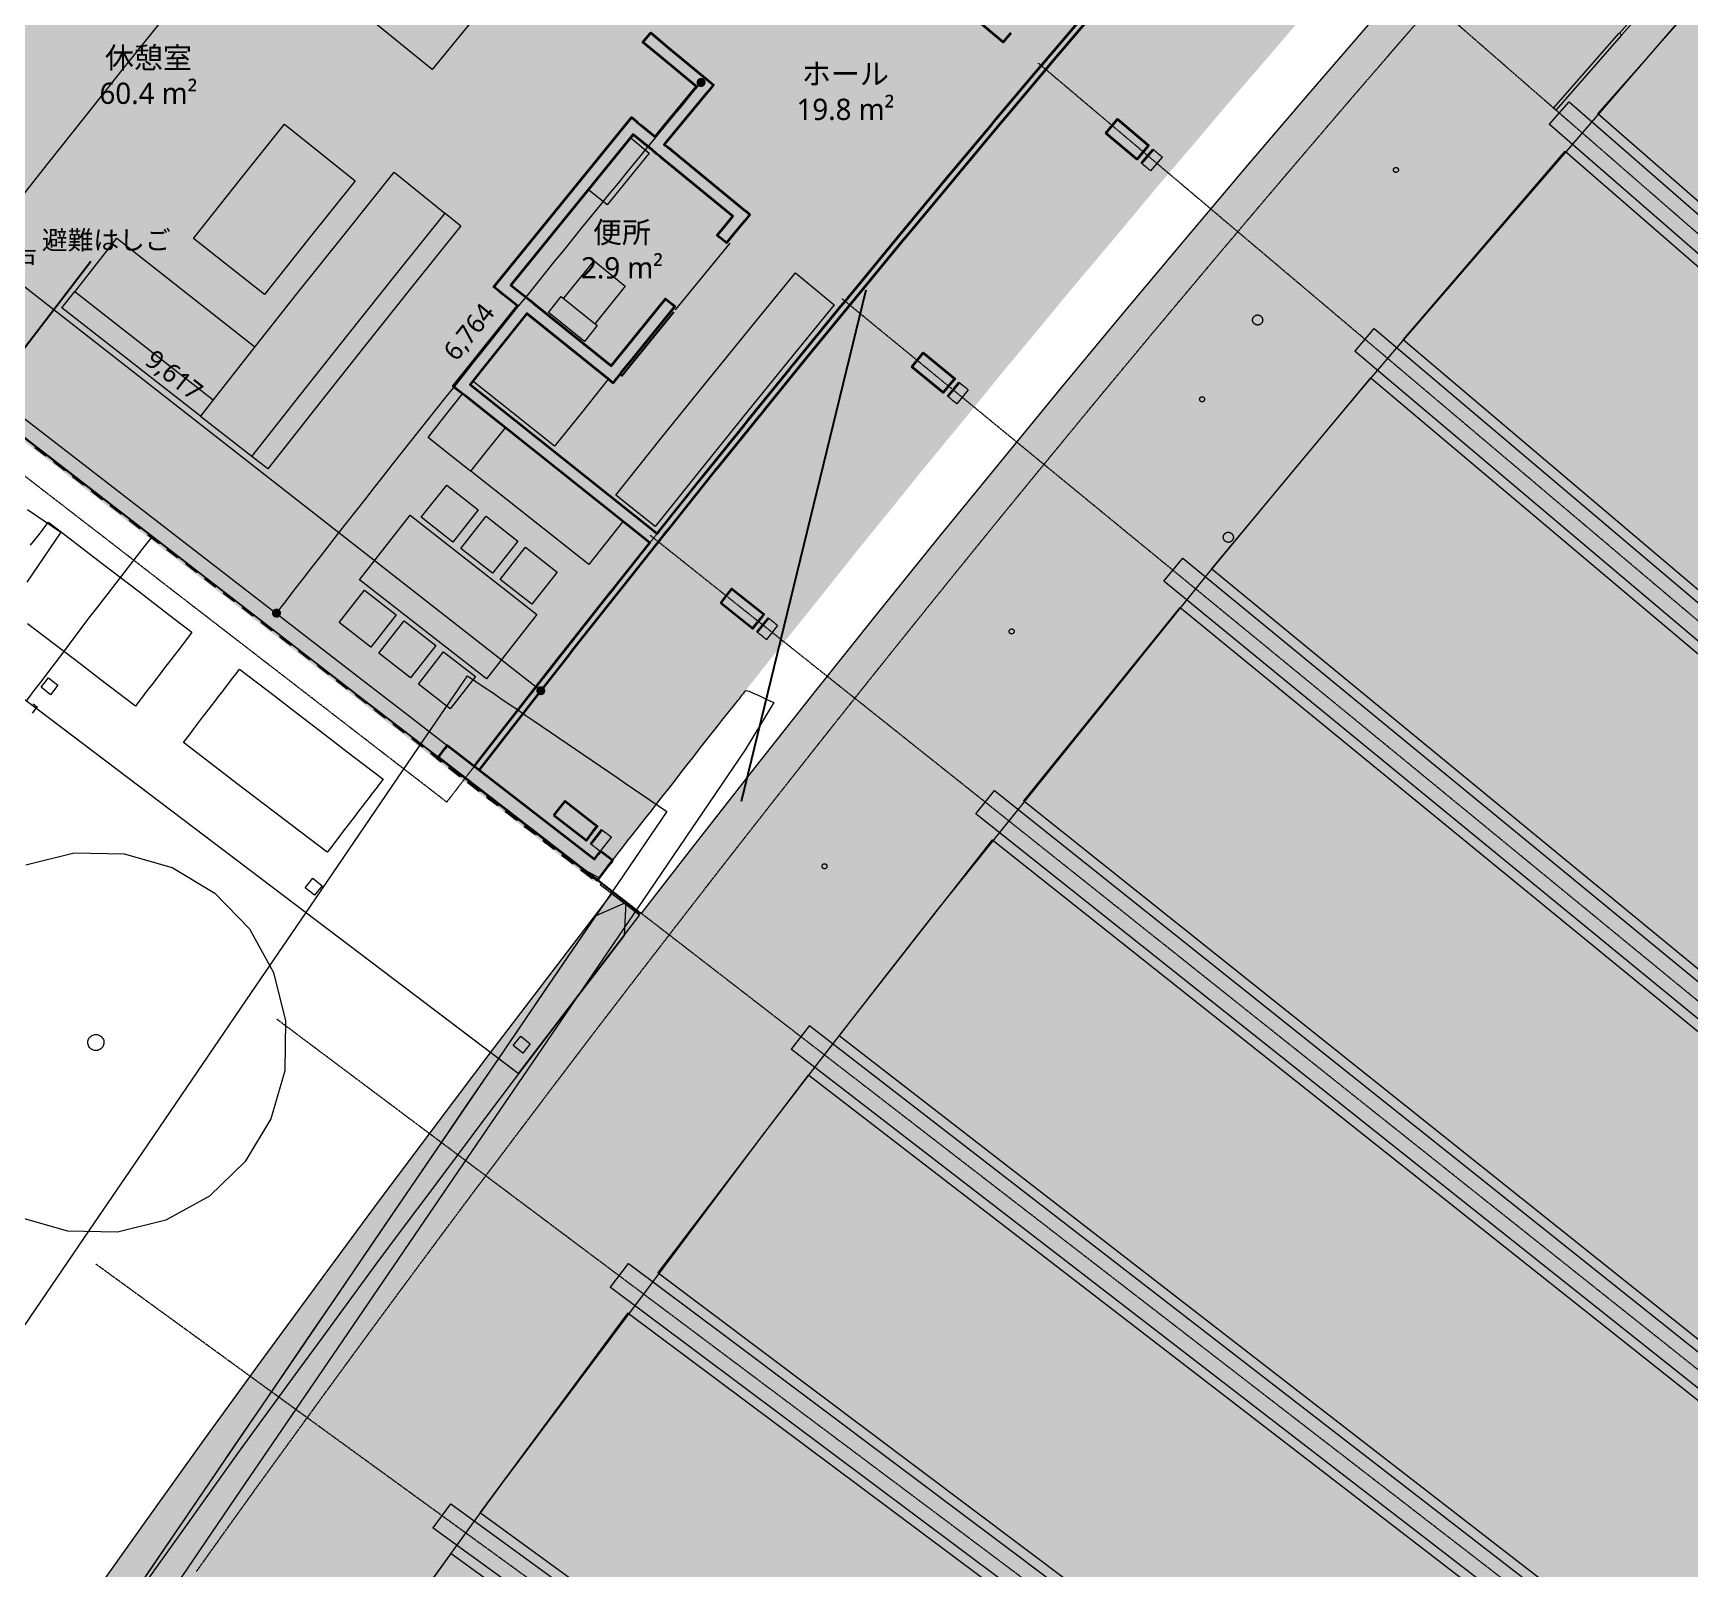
# Model space of a CAD drawing. Header units: millimetres. Extents: x -31757 to 121236, y -27283 to 59400.
# Drawn here: x 34295 to 50782, y 22419 to 37704 of the extents above; entities that cross this region are included whole.
import ezdxf

# ---------------------------------------------------------------- set-up
doc = ezdxf.new("R2010")
doc.units = ezdxf.units.MM
doc.linetypes.add('DASHDOT', pattern=[3.556, 2.54, -0.508, 0, -0.508])
doc.linetypes.add('PHANTOM', pattern=[6.35, 3.175, -0.635, 0.635, -0.635, 0.635, -0.635])
for name, color, linetype, lineweight in [('01_切断（構造・壁）', 7, 'Continuous', 35), ('02_切断（家具）', 8, 'Continuous', 18), ('06_部屋の色', 8, 'Continuous', 0), ('07_切断（建具）', 7, 'Continuous', 18), ('10_見えがかり', 7, 'Continuous', 13), ('11_見えがかり（家具）', 8, 'Continuous', 9), ('20_上部（屋根の外形・梁）', 8, 'PHANTOM', 9), ('30_敷地・外構', 8, 'Continuous', 9), ('40_通り芯', 1, 'DASHDOT', 9), ('50_寸法', 3, 'Continuous', 9), ('60_部屋名・面積', 7, 'Continuous', 13)]:
    doc.layers.add(name, color=color, linetype=linetype, lineweight=lineweight)
doc.styles.add('JP', font='NotoSansCJKjp-Regular.otf')

msp = doc.modelspace()

# ---------------------------------------------------------------- hatches: boundary and pattern name
at = {"layer": '01_切断（構造・壁）'}
for points in [[(44970, 36709), (45001, 36746), (45086, 36847), (45395, 36585), (45284, 36454), (45279, 36448)], [(43038, 34383), (43068, 34419), (43152, 34522), (43466, 34265), (43435, 34228), (43351, 34126)], [(41137, 32031), (41167, 32069), (41249, 32172), (41566, 31920), (41537, 31883), (41454, 31779)], [(38402, 30437), (38402, 30437), (38325, 30497), (38345, 30522), (38374, 30561), (38391, 30583), (38417, 30615), (38488, 30560), (39882, 29483), (39922, 29536), (39943, 29563), (40053, 29478), (40053, 29478), (40053, 29478), (40059, 29474), (40059, 29474), (40060, 29473), (40062, 29472), (40057, 29465), (40046, 29451), (40018, 29415), (39909, 29272), (39895, 29283), (39895, 29283), (38402, 30437)], [(38359, 30451), (38334, 30470), (38326, 30477), (38316, 30485), (38319, 30489), (38325, 30497), (38335, 30489), (38343, 30482), (38368, 30463), (38366, 30460)], [(38546, 30306), (38464, 30370), (38440, 30389), (38442, 30392), (38449, 30401), (38473, 30382), (38556, 30318), (38554, 30316)], [(38734, 30161), (38651, 30226), (38627, 30244), (38629, 30247), (38636, 30256), (38660, 30238), (38743, 30173), (38741, 30171)], [(38922, 30016), (38838, 30081), (38815, 30099), (38817, 30102), (38824, 30111), (38847, 30093), (38931, 30028), (38929, 30026)], [(39477, 29918), (39523, 29976), (39588, 30060), (39908, 29812), (39862, 29754), (39797, 29670)], [(39109, 29871), (39025, 29936), (39002, 29954), (39004, 29957), (39012, 29966), (39034, 29948), (39118, 29883), (39116, 29881)], [(39297, 29727), (39212, 29792), (39190, 29809), (39192, 29812), (39199, 29821), (39222, 29804), (39306, 29738), (39304, 29736)], [(39484, 29582), (39400, 29647), (39378, 29664), (39379, 29667), (39387, 29676), (39409, 29659), (39494, 29593), (39492, 29591)], [(39672, 29437), (39587, 29502), (39565, 29519), (39567, 29522), (39574, 29531), (39596, 29514), (39681, 29449), (39679, 29446)], [(39860, 29292), (39774, 29358), (39753, 29374), (39755, 29377), (39762, 29386), (39783, 29369), (39869, 29304), (39867, 29301)]]:
    msp.add_hatch(color=7, dxfattribs=at).paths.add_polyline_path(points)
at = {"layer": '02_切断（家具）'}
for points in [[(39058, 33932), (38671, 34241), (38927, 34561), (39209, 34912), (39633, 34571), (40019, 34261), (39764, 33943), (39484, 33593)], [(38413, 33531), (38225, 33680), (38416, 33921), (38569, 34113), (38803, 33926), (38991, 33777), (38801, 33537), (38648, 33345)]]:
    msp.add_hatch(color=8, dxfattribs=at).paths.add_polyline_path(points)
at = {"layer": '06_部屋の色', "true_color": 0xf6e3a4}
h = msp.add_hatch(color=8, dxfattribs=at)
h.paths.add_polyline_path([(37122, 42081), (37461, 42485), (37800, 42888), (36072, 44349), (39235, 48988), (39431, 49277), (39323, 49374), (39317, 49379), (39497, 49643), (39611, 49541), (39796, 49811), (39687, 49908), (39681, 49914), (39862, 50178), (39976, 50075), (40010, 50125), (40041, 50171), (41256, 51954), (41149, 52052), (41143, 52058), (41324, 52323), (41429, 52225), (41436, 52219), (41622, 52490), (41515, 52589), (41509, 52595), (41690, 52860), (41802, 52756), (41822, 52784), (42461, 53722), (42490, 53764), (42586, 53896), (42600, 53915), (42604, 53920), (42709, 54046), (42719, 54058), (42788, 54137), (42790, 54139), (42852, 54249), (42854, 54252), (42854, 54252), (42856, 54255), (43006, 54495), (43009, 54498), (43180, 54719), (43182, 54722), (43373, 54925), (43377, 54928), (43586, 55112), (43590, 55115), (43816, 55278), (43818, 55279), (44025, 55400), (44061, 55421), (44278, 55521), (44318, 55540), (44544, 55619), (44585, 55633), (44818, 55690), (44860, 55700), (45097, 55735), (45140, 55741), (45141, 55741), (45145, 55741), (45427, 55755), (45483, 55755), (47818, 55755), (47818, 55903), (47818, 55907), (51414, 55906), (51414, 55760), (51414, 55754), (51454, 55754), (51466, 55754), (54574, 55754), (54614, 55754), (54615, 55754), (54622, 55754), (54623, 55753), (54625, 55753), (54626, 55753), (54921, 55738), (54925, 55738), (55214, 55694), (55218, 55693), (55501, 55620), (55505, 55619), (55779, 55518), (55782, 55516), (56045, 55389), (56049, 55387), (56297, 55233), (56300, 55231), (56532, 55053), (56533, 55052), (56745, 54854), (56751, 54848), (56772, 54826), (56777, 54821), (56821, 54775), (56992, 54598), (59428, 52068), (59747, 51737), (59781, 51701), (59794, 51688), (59792, 51686), (59686, 51582), (59788, 51476), (59791, 51473), (59705, 51389), (59196, 50899), (59144, 50848), (59044, 50950), (59038, 50957), (59034, 50953), (59034, 50953), (59033, 50952), (59030, 50949), (58743, 50667), (58402, 50335), (58400, 50333), (58394, 50327), (57903, 49840), (57893, 49829), (57459, 49402), (57564, 49297), (57567, 49294), (57503, 49231), (57154, 48880), (56803, 48531), (56319, 48038), (56154, 47872), (56046, 47978), (55702, 47632), (55696, 47625), (55514, 47438), (55619, 47335), (55623, 47332), (55471, 47175), (55131, 46829), (54643, 46321), (54162, 45825), (53815, 45458), (53743, 45383), (53638, 45483), (53633, 45488), (53421, 45268), (53528, 45166), (53531, 45163), (53479, 45109), (52997, 44595), (52522, 44093), (52296, 43849), (52190, 43948), (52185, 43952), (52072, 43830), (52068, 43826), (51743, 43480), (51738, 43475), (51736, 43472), (51731, 43467), (51730, 43466), (51273, 42967), (51269, 42963), (50788, 42443), (50778, 42432), (50471, 42092), (50464, 42085), (50123, 41712), (49662, 41198), (49653, 41188), (49653, 41188), (49652, 41187), (49194, 40681), (49189, 40674), (48872, 40316), (48867, 40311), (48535, 39939), (48530, 39933), (48073, 39411), (48066, 39403), (47609, 38885), (47437, 38687), (47550, 38589), (47552, 38587), (47406, 38418), (47074, 38038), (46616, 37502), (46165, 36979), (45852, 36609), (45591, 36302), (44601, 37139), (44292, 37400), (44790, 37987), (45303, 38587), (45805, 39171), (46310, 39752), (43445, 42248), (42931, 41656), (42419, 41062), (41910, 40467), (41390, 39854), (41350, 39806), (43641, 37870), (43190, 37334), (42701, 36749), (42376, 36358), (41893, 35774), (41891, 35772), (41888, 35772), (35948, 40658), (35946, 40662), (35947, 40665), (36615, 41474)])
h.paths.add_polyline_path([(52362, 48400), (52291, 48478), (52216, 48550), (52136, 48618), (52052, 48681), (51964, 48738), (51873, 48788), (51778, 48833), (51681, 48872), (51581, 48904), (51480, 48930), (51377, 48948), (51273, 48961), (51168, 48966), (51064, 48964), (50959, 48956), (50856, 48941), (50753, 48919), (50653, 48890), (50554, 48855), (50458, 48813), (50365, 48765), (50275, 48712), (50189, 48652), (50107, 48587), (50029, 48517), (49956, 48442), (49888, 48362), (49826, 48278), (49769, 48190), (49718, 48099), (49673, 48004), (49635, 47907), (49602, 47807), (49577, 47706), (49558, 47603), (49546, 47499), (49541, 47394), (49542, 47289), (49551, 47185), (49566, 47081), (49588, 46979), (49617, 46878), (49652, 46780), (49693, 46684), (49741, 46590), (49795, 46500), (49854, 46414), (49919, 46332), (49989, 46255), (50065, 46182), (50144, 46114), (50228, 46051), (50316, 45995), (50408, 45944), (50502, 45899), (50600, 45860), (50699, 45828), (50801, 45802), (50904, 45784), (51008, 45772), (51113, 45766), (51217, 45768), (51322, 45776), (51425, 45792), (51527, 45814), (51628, 45842), (51727, 45877), (51823, 45919), (51916, 45967), (52006, 46020), (52092, 46080), (52174, 46145), (52252, 46215), (52325, 46290), (52393, 46370), (52455, 46454), (52512, 46542), (52563, 46633), (52608, 46728), (52646, 46825), (52678, 46925), (52704, 47027), (52723, 47130), (52735, 47234), (52740, 47338), (52739, 47443), (52730, 47547), (52715, 47651), (52693, 47753), (52664, 47854), (52629, 47952), (52588, 48049), (52540, 48142), (52486, 48232), (52427, 48318)], flags=0)
at = {"layer": '06_部屋の色', "true_color": 0xd9d3ec}
for points in [[(31882, 37949), (31886, 37962), (31926, 38092), (31940, 38127), (31945, 38139), (31994, 38266), (32009, 38300), (32015, 38313), (32072, 38436), (32090, 38469), (32097, 38481), (32162, 38600), (32182, 38632), (32185, 38637), (32190, 38644), (32263, 38760), (32290, 38800), (32398, 38957), (32427, 39000), (32437, 39015), (32542, 39169), (32874, 39656), (32994, 39833), (34201, 41603), (34306, 41757), (34316, 41773), (34385, 41873), (34395, 41887), (34400, 41894), (34498, 42039), (34573, 42148), (34623, 42223), (34717, 42360), (40982, 37180), (40980, 37181), (40492, 36588), (40260, 36779), (39935, 36382), (39579, 35944), (39256, 35546), (38966, 35186), (39200, 34998), (38880, 34599), (38560, 34198), (40516, 32641), (40012, 32007), (39574, 31450), (39138, 30892), (38735, 30372), (37866, 31043), (37775, 31113), (36981, 31727), (34329, 33776), (33568, 34365), (33509, 34410), (32902, 34879), (32888, 34890), (32879, 34897), (32879, 34897), (32878, 34897), (32878, 34898), (32878, 34898), (32876, 34899), (32790, 34971), (32787, 34973), (32730, 35020), (32649, 35097), (32646, 35099), (32594, 35149), (32517, 35231), (32514, 35234), (32472, 35280), (32466, 35286), (32425, 35336), (32421, 35342), (32348, 35431), (32310, 35485), (32306, 35491), (32240, 35583), (32205, 35641), (32201, 35647), (32142, 35743), (32110, 35803), (32107, 35810), (32055, 35908), (32026, 35972), (32023, 35979), (31978, 36079), (31954, 36145), (31953, 36147), (31951, 36154), (31937, 36192), (31935, 36196), (31913, 36254), (31879, 36370), (31878, 36374), (31860, 36434), (31833, 36552), (31832, 36557), (31819, 36616), (31800, 36737), (31799, 36742), (31790, 36801), (31778, 36924), (31778, 36929), (31772, 36987), (31771, 37043), (31771, 37043), (31771, 37043), (31771, 37043), (31771, 37044), (31771, 37044), (31771, 37044), (31771, 37044), (31771, 37044), (31771, 37044), (31771, 37044), (31771, 37045), (31771, 37045), (31771, 37045), (31771, 37045), (31771, 37045), (31771, 37045), (31771, 37046), (31771, 37046), (31771, 37046), (31771, 37046), (31771, 37046), (31771, 37046), (31771, 37046), (31771, 37047), (31770, 37095), (31768, 37174), (31768, 37184), (31768, 37184), (31773, 37304), (31775, 37361), (31788, 37486), (31789, 37491), (31795, 37547), (31816, 37672), (31817, 37677), (31827, 37731), (31831, 37749), (31831, 37749), (31831, 37749), (31831, 37749), (31853, 37839), (31856, 37855), (31861, 37874), (31862, 37879), (31865, 37889), (31865, 37890), (31866, 37895), (31870, 37912), (31870, 37913), (31870, 37913), (31870, 37913)], [(40698, 35101), (40377, 34705), (40057, 34309), (38966, 35186), (39288, 35586), (39611, 35984), (39935, 36382), (40260, 36779), (41342, 35891), (41020, 35496)]]:
    msp.add_hatch(color=8, dxfattribs=at).paths.add_polyline_path(points)
at = {"layer": '06_部屋の色', "true_color": 0xe9dfcf}
msp.add_hatch(color=8, dxfattribs=at).paths.add_polyline_path([(41183, 39609), (41350, 39806), (42420, 38902), (43947, 37612), (44472, 38231), (44960, 38802), (45463, 39386), (45968, 39969), (46345, 39640), (45960, 39197), (45590, 38768), (45221, 38338), (44853, 37907), (44486, 37475), (44107, 37026), (43781, 36639), (43392, 36173), (43069, 35783), (42682, 35315), (42328, 34885), (41944, 34415), (41593, 33983), (41243, 33550), (40895, 33116), (40516, 32641), (38560, 34198), (38880, 34599), (39200, 34998), (40057, 34309), (40377, 34705), (40698, 35101), (40987, 35457), (41342, 35890), (40493, 36587), (40982, 37181), (39131, 38711), (39435, 39077), (39773, 39484), (40112, 39889), (40419, 40254)])
at = {"layer": '10_見えがかり'}
for points in [[(40066, 29151), (40066, 29151), (40327, 28949), (40329, 28948), (40330, 28947), (40332, 28946), (40334, 28946), (40336, 28945), (40338, 28945), (40340, 28945), (40342, 28945), (40344, 28945), (40346, 28946), (40347, 28947), (40349, 28948), (40351, 28949), (40352, 28950), (40354, 28951), (40355, 28953), (40883, 29633), (41480, 30395), (42081, 31154), (42685, 31911), (43293, 32664), (43904, 33415), (44519, 34163), (45137, 34908), (45759, 35650), (46384, 36389), (47013, 37125), (47646, 37858), (48281, 38588), (48921, 39316), (49563, 40040), (50209, 40761), (50859, 41479), (51511, 42194), (52168, 42906), (52827, 43614), (53490, 44320), (54156, 45023), (54826, 45722), (55498, 46418), (56174, 47111), (56854, 47801), (57536, 48488), (58222, 49171), (58911, 49851), (59603, 50528), (60299, 51202), (60375, 51275), (60376, 51276), (60377, 51278), (60378, 51279), (60379, 51281), (60380, 51283), (60381, 51285), (60381, 51287), (60381, 51289), (60381, 51291), (60381, 51293), (60380, 51295), (60380, 51297), (60379, 51298), (60378, 51300), (60377, 51302), (60375, 51303), (60147, 51541), (60146, 51541), (60147, 51541), (60833, 52200), (61524, 52855), (62217, 53507), (62913, 54156), (63612, 54802), (64314, 55445), (65019, 56084), (65020, 56084), (65020, 56084), (65254, 55824), (66795, 54117), (66795, 54117), (75538, 44429), (75538, 44429), (75538, 44428), (75105, 44024), (75105, 44024), (73057, 42143), (73057, 42142), (71041, 40229), (71040, 40228), (69052, 38285), (69052, 38285), (67092, 36313), (67092, 36313), (65161, 34313), (65161, 34312), (63260, 32284), (63260, 32284), (61388, 30228), (61388, 30228), (59547, 28144), (59547, 28144), (57737, 26034), (57737, 26034), (55957, 23898), (55957, 23898), (54209, 21736), (54209, 21735), (52493, 19548), (52493, 19548), (50809, 17336), (50809, 17335), (49158, 15099), (49158, 15099), (47539, 12838), (47539, 12838), (45954, 10554), (45954, 10554), (44402, 8247), (44402, 8246), (42885, 5917), (42885, 5917), (41401, 3566), (41401, 3565), (40434, 2048), (40433, 2047), (40433, 2048), (34030, 4749), (34030, 4749), (26700, 7844), (26699, 7844), (26031, 8157), (26030, 8157), (26026, 8159), (26026, 8160), (26026, 8160), (26672, 9168), (26673, 9169), (28072, 11401), (28073, 11403), (28074, 11405), (28074, 11407), (28075, 11409), (28075, 11411), (28075, 11413), (28075, 11415), (28075, 11417), (28074, 11418), (28073, 11420), (28072, 11422), (28071, 11424), (28070, 11425), (28069, 11427), (28067, 11428), (28066, 11429), (27873, 11548), (27872, 11549), (27872, 11549), (28386, 12376), (28904, 13200), (29426, 14022), (29952, 14842), (30481, 15659), (31015, 16474), (31552, 17286), (32093, 18095), (32638, 18902), (33187, 19707), (33740, 20509), (34296, 21308), (34856, 22104), (35420, 22898), (35988, 23689), (36559, 24478), (37134, 25264), (37713, 26047), (38296, 26827), (38882, 27604), (39472, 28379), (40065, 29151)], [(42366, 53852), (42480, 54008), (42604, 54157), (42665, 54227), (42723, 54330), (42882, 54582), (43064, 54818), (43268, 55035), (43491, 55231), (43733, 55406), (43990, 55556), (44261, 55681), (44542, 55779), (44831, 55850), (45113, 55891), (45126, 55893), (45424, 55907), (47816, 55907), (52851, 55906), (53008, 55906), (53241, 55906), (54358, 55906), (54625, 55906), (54627, 55905), (55041, 55905), (55251, 55873), (55555, 55795), (55851, 55687), (56133, 55549), (56401, 55384), (56651, 55193), (56880, 54978), (60016, 51721), (59994, 51700), (60382, 51297), (60274, 51192), (59901, 51580), (59829, 51510), (59705, 51389), (59196, 50899), (58999, 50706), (58850, 50558), (58501, 50219), (58000, 49721), (57503, 49231), (57154, 48880), (57143, 48869), (56815, 48543), (56309, 48028), (56153, 47870), (55811, 47526), (55485, 47190), (55131, 46829), (54643, 46321), (54162, 45825), (53815, 45458), (53606, 45241), (53533, 45164), (53479, 45109), (52997, 44595), (52522, 44093), (52294, 43847), (52179, 43722), (51847, 43369), (51381, 42860), (50890, 42330), (50577, 41983), (50235, 41610), (49818, 41144), (49765, 41085), (49302, 40573), (48967, 40194), (48644, 39833), (48180, 39303), (47723, 38785), (47553, 38588), (47393, 38403), (47074, 38038), (46616, 37502), (46165, 36979), (45839, 36593), (45535, 36238), (45072, 35683), (44616, 35142), (44319, 34781), (43995, 34393), (43550, 33847), (43111, 33314), (42801, 32928), (42488, 32544), (42054, 31998), (41611, 31448), (41311, 31065), (41008, 30685), (40574, 30127), (40138, 29571), (39909, 29272), (39892, 29286), (39873, 29261), (32762, 34756), (32609, 34883), (32464, 35020), (32328, 35165), (32203, 35320), (32087, 35482), (31983, 35652), (31890, 35828), (31809, 36010), (31740, 36196), (31683, 36387), (31639, 36581), (31608, 36778), (31590, 36976), (31584, 37175), (31592, 37374), (31613, 37572), (31647, 37769), (31694, 37962), (31753, 38152), (31825, 38338), (31896, 38491), (32119, 38816), (32136, 38844), (35925, 44403), (36028, 44554), (36318, 44979), (36378, 45067), (36525, 45283), (37697, 47002), (39118, 49087), (39858, 50173), (39863, 50180), (40319, 50849), (40623, 51295), (40989, 51832), (41141, 52056), (41298, 52285)]]:
    msp.add_hatch(color=8, dxfattribs=at).paths.add_polyline_path(points)
at = {"layer": '50_寸法'}
for points in [[(40977, 37185), (40971, 37179), (40964, 37174), (40956, 37170), (40947, 37168), (40938, 37168), (40930, 37170), (40922, 37173), (40914, 37178), (40908, 37184), (40903, 37191), (40899, 37199), (40897, 37208), (40897, 37217), (40899, 37226), (40902, 37234), (40907, 37241), (40913, 37247), (40920, 37252), (40928, 37256), (40937, 37258), (40946, 37258), (40955, 37256), (40963, 37253), (40970, 37248), (40976, 37242), (40982, 37235), (40985, 37227), (40987, 37218), (40987, 37209), (40985, 37201), (40982, 37193)], [(36752, 31903), (36746, 31897), (36739, 31892), (36730, 31888), (36722, 31887), (36713, 31886), (36704, 31888), (36696, 31891), (36689, 31896), (36682, 31902), (36677, 31909), (36674, 31918), (36672, 31926), (36672, 31935), (36674, 31944), (36677, 31952), (36682, 31959), (36688, 31966), (36695, 31971), (36703, 31974), (36712, 31976), (36720, 31976), (36729, 31975), (36737, 31971), (36745, 31967), (36751, 31960), (36756, 31953), (36760, 31945), (36761, 31936), (36762, 31928), (36760, 31919), (36757, 31911)], [(39382, 31131), (39376, 31125), (39369, 31120), (39361, 31117), (39352, 31115), (39343, 31115), (39335, 31116), (39326, 31119), (39319, 31124), (39313, 31130), (39308, 31138), (39304, 31146), (39302, 31154), (39302, 31163), (39304, 31172), (39307, 31180), (39312, 31187), (39318, 31194), (39325, 31199), (39333, 31202), (39342, 31204), (39351, 31204), (39359, 31203), (39368, 31199), (39375, 31195), (39381, 31189), (39386, 31181), (39390, 31173), (39392, 31165), (39392, 31156), (39390, 31147), (39387, 31139)]]:
    msp.add_hatch(color=7, dxfattribs=at).paths.add_polyline_path(points)

# ---------------------------------------------------------------- linework, layer by layer
at = {"layer": '01_切断（構造・壁）'}
for points in [[(44025, 37704), (43996, 37670), (43947, 37613), (43018, 38398)], [(44914, 37979), (44434, 37414), (44386, 37357), (43968, 36861), (43926, 36811), (43450, 36242), (43403, 36185), (42988, 35686), (42946, 35636), (42475, 35063), (42428, 35006), (42017, 34504), (41976, 34453), (41566, 33949), (41526, 33899), (41118, 33394), (41077, 33343), (40614, 32764), (40568, 32706), (40164, 32198), (40123, 32147), (39664, 31565), (39618, 31506), (39218, 30995), (39178, 30944), (39138, 30892), (38734, 30371)], [(38686, 30408), (38687, 30409), (38727, 30461), (39131, 30981), (39531, 31492), (39571, 31543), (40030, 32126), (40076, 32184), (40431, 32631), (39024, 33752), (38616, 34077), (38588, 34100), (38569, 34115), (38569, 34114), (38523, 34151), (38523, 34151), (38476, 34189), (38475, 34189), (38677, 34442), (39116, 34989), (39020, 35066), (38974, 35103), (38974, 35103), (38929, 35140), (38928, 35140), (38882, 35177), (38881, 35179), (39371, 35783), (40250, 36864), (40252, 36863), (40252, 36863), (40298, 36825), (40298, 36825), (40310, 36816), (40343, 36788), (40484, 36673), (40566, 36773), (40896, 37173), (40545, 37464), (40364, 37613), (40417, 37676), (40441, 37706), (40621, 37556), (41019, 37227), (41039, 37211), (41065, 37190), (41065, 37189), (41011, 37124), (40988, 37097), (40658, 36696), (40576, 36597), (40611, 36569), (41380, 35937), (41396, 35924), (41425, 35900), (41427, 35899), (41374, 35834), (41351, 35806), (41350, 35807), (41267, 35705), (41195, 35617), (41130, 35669), (41102, 35692), (41174, 35781), (41257, 35883), (40546, 36466), (40534, 36476), (40500, 36504), (40500, 36504), (40454, 36542), (40454, 36542), (40267, 36695), (39465, 35707), (39050, 35196), (39237, 35046), (39258, 35029), (39284, 35008), (40047, 34394), (40149, 34519), (40588, 35059), (40654, 35006), (40681, 34984), (40242, 34444), (40141, 34319), (40142, 34318), (40086, 34249), (40066, 34224), (40065, 34226), (40065, 34225), (40019, 34262), (40019, 34262), (39209, 34914), (38771, 34367), (38644, 34208), (39099, 33846), (40506, 32725), (40521, 32744), (40926, 33251), (40967, 33301), (41374, 33807), (41415, 33858), (41824, 34362), (41865, 34412), (42334, 34987), (42381, 35044), (42853, 35617), (42900, 35674), (43315, 36174), (43356, 36224), (43832, 36793), (43880, 36850), (44298, 37346), (44340, 37396), (44760, 37891)], [(44970, 36709), (45001, 36746), (45086, 36847), (45395, 36585), (45284, 36454), (45279, 36448), (44970, 36709)], [(43038, 34383), (43068, 34419), (43152, 34522), (43466, 34265), (43435, 34228), (43351, 34126), (43038, 34383)], [(41137, 32031), (41167, 32069), (41249, 32172), (41566, 31920), (41537, 31883), (41454, 31779), (41137, 32031)], [(38402, 30437), (38402, 30437), (38325, 30497), (38345, 30522), (38374, 30561), (38391, 30583), (38417, 30615), (38488, 30560), (39882, 29483), (39922, 29536), (39943, 29563), (40053, 29478), (40053, 29478), (40053, 29478), (40059, 29474), (40059, 29474), (40060, 29473), (40062, 29472), (40057, 29465), (40046, 29451), (40018, 29415), (39909, 29272), (39895, 29283), (39895, 29283), (38402, 30437), (38402, 30437)], [(38359, 30451), (38334, 30470), (38326, 30477), (38316, 30485), (38319, 30489), (38325, 30497), (38335, 30489), (38343, 30482), (38368, 30463), (38366, 30460), (38359, 30451)], [(38546, 30306), (38464, 30370), (38440, 30389), (38442, 30392), (38449, 30401), (38473, 30382), (38556, 30318), (38554, 30316), (38546, 30306)], [(38734, 30161), (38651, 30226), (38627, 30244), (38629, 30247), (38636, 30256), (38660, 30238), (38743, 30173), (38741, 30171), (38734, 30161)], [(38922, 30016), (38838, 30081), (38815, 30099), (38817, 30102), (38824, 30111), (38847, 30093), (38931, 30028), (38929, 30026), (38922, 30016)], [(39477, 29918), (39523, 29976), (39588, 30060), (39908, 29812), (39862, 29754), (39797, 29670), (39477, 29918)], [(39109, 29871), (39025, 29936), (39002, 29954), (39004, 29957), (39012, 29966), (39034, 29948), (39118, 29883), (39116, 29881), (39109, 29871)], [(39297, 29727), (39212, 29792), (39190, 29809), (39192, 29812), (39199, 29821), (39222, 29804), (39306, 29738), (39304, 29736), (39297, 29727)], [(39484, 29582), (39400, 29647), (39378, 29664), (39379, 29667), (39387, 29676), (39409, 29659), (39494, 29593), (39492, 29591), (39484, 29582)], [(39672, 29437), (39587, 29502), (39565, 29519), (39567, 29522), (39574, 29531), (39596, 29514), (39681, 29449), (39679, 29446), (39672, 29437)], [(39860, 29292), (39774, 29358), (39753, 29374), (39755, 29377), (39762, 29386), (39783, 29369), (39869, 29304), (39867, 29301), (39860, 29292)]]:
    msp.add_lwpolyline(points, dxfattribs=at)
at = {"layer": '02_切断（家具）'}
for points in [[(39058, 33932), (38671, 34241), (38927, 34561), (39209, 34912), (39633, 34571), (40019, 34261), (39764, 33943), (39484, 33593), (39058, 33932)], [(38413, 33531), (38225, 33680), (38416, 33921), (38569, 34113), (38803, 33926), (38991, 33777), (38801, 33537), (38648, 33345), (38413, 33531)]]:
    msp.add_lwpolyline(points, dxfattribs=at)
at = {"layer": '07_切断（建具）'}
msp.add_lwpolyline([(40689, 34951), (41230, 35614)], dxfattribs=at)
at = {"layer": '10_見えがかり'}
for points in [[(58664, 29223), (49867, 36902), (49866, 36903), (49865, 36903), (49866, 36904), (51505, 38759)], [(50665, 37816), (47842, 34550), (47841, 34550), (47518, 34168), (47518, 34168), (46903, 33435), (46903, 33435), (46292, 32698), (46292, 32698), (45974, 32312), (45974, 32312), (43268, 28948), (43268, 28948), (42697, 28219), (42697, 28219), (42110, 27463), (42110, 27462), (41539, 26719), (41539, 26719), (38956, 23266), (38956, 23266), (38665, 22867), (38665, 22867), (38103, 22092)], [(40066, 29151), (40066, 29151), (40327, 28949), (40329, 28948), (40330, 28947), (40332, 28946), (40334, 28946), (40336, 28945), (40338, 28945), (40340, 28945), (40342, 28945), (40344, 28945), (40346, 28946), (40347, 28947), (40349, 28948), (40351, 28949), (40352, 28950), (40354, 28951), (40355, 28953), (40883, 29633), (41480, 30395), (42081, 31154), (42685, 31911), (43293, 32664), (43904, 33415), (44519, 34163), (45137, 34908), (45759, 35650), (46384, 36389), (47013, 37125), (47646, 37858)], [(40066, 29151), (40066, 29151), (40327, 28949), (40329, 28948), (40330, 28947), (40332, 28946), (40334, 28946), (40336, 28945), (40338, 28945), (40340, 28945), (40342, 28945), (40344, 28945), (40346, 28946), (40347, 28947), (40349, 28948), (40351, 28949), (40352, 28950), (40354, 28951), (40355, 28953), (40883, 29633), (41480, 30395), (42081, 31154), (42685, 31911), (43293, 32664), (43904, 33415), (44519, 34163), (45137, 34908), (45759, 35650), (46384, 36389), (47013, 37125), (47646, 37858)], [(49385, 36796), (49385, 36797), (49580, 37020), (49580, 37021), (49581, 37020), (49581, 37020), (58579, 29173), (58579, 29173), (58580, 29172), (58580, 29172), (58396, 28961), (58396, 28961), (58396, 28961), (58395, 28962), (56211, 30861), (49386, 36795), (49385, 36796), (49385, 36796)], [(45328, 36406), (45327, 36407), (45321, 36412), (45438, 36549), (45441, 36546), (45444, 36544), (45445, 36544)], [(45349, 36388), (45349, 36389), (45345, 36392), (45337, 36398), (45334, 36402), (45330, 36405), (45446, 36542), (45459, 36532), (45466, 36526), (45468, 36523), (45472, 36520), (45474, 36518), (45476, 36517), (45479, 36515), (45481, 36513), (45483, 36511), (45485, 36509), (45487, 36508), (45488, 36507), (45490, 36505), (45491, 36504), (45492, 36503), (45492, 36503), (45494, 36502), (45496, 36500), (45496, 36500), (45500, 36496), (45500, 36496), (45509, 36489), (45521, 36479), (45528, 36473), (45528, 36473), (45529, 36472), (45530, 36472), (45530, 36472), (45530, 36471), (45532, 36470), (45532, 36470), (45416, 36332), (45415, 36332), (45415, 36333), (45414, 36333), (45411, 36336), (45409, 36338), (45404, 36342), (45399, 36347), (45394, 36350), (45384, 36359), (45380, 36362), (45379, 36363), (45377, 36365), (45376, 36366), (45376, 36366), (45375, 36367), (45374, 36367), (45367, 36373), (45355, 36384), (45349, 36388)], [(56838, 27099), (47929, 34650), (47928, 34650), (47928, 34651), (47928, 34651), (49540, 36530), (49540, 36530), (49540, 36530), (49541, 36529), (58358, 28871)], [(47833, 36350), (47834, 36353), (47836, 36356), (47838, 36358), (47840, 36360), (47842, 36362), (47845, 36364), (47848, 36366), (47851, 36367), (47854, 36367), (47858, 36368), (47861, 36367), (47864, 36366), (47867, 36365), (47870, 36364), (47873, 36362), (47875, 36360), (47877, 36358), (47879, 36355), (47880, 36352), (47881, 36349), (47882, 36345), (47882, 36342), (47882, 36339), (47881, 36335), (47880, 36332), (47878, 36329), (47877, 36327), (47872, 36323), (47867, 36319), (47863, 36318), (47860, 36318), (47857, 36318), (47853, 36318), (47850, 36319), (47847, 36320), (47844, 36321), (47842, 36323), (47839, 36325), (47837, 36327), (47835, 36330), (47834, 36333), (47833, 36336), (47832, 36340), (47832, 36343), (47832, 36347), (47833, 36350)], [(32707, 34838), (39947, 29243), (39938, 29231), (40330, 28928), (39121, 27349), (31432, 33172)], [(47449, 34536), (47449, 34537), (47641, 34763), (47641, 34764), (47641, 34763), (56754, 27049), (56754, 27048), (56754, 27048), (56754, 27047), (56574, 26834), (56574, 26834), (56573, 26834), (56573, 26835), (52909, 29928), (47450, 34536), (47449, 34536), (47449, 34536)], [(33533, 34263), (33553, 34289), (33578, 34321), (33594, 34342), (33594, 34342), (34095, 33955), (37566, 31272), (38039, 30907), (38413, 30618), (38387, 30586), (38370, 30564), (38370, 30564), (38341, 30525), (38321, 30500), (38321, 30500), (37596, 31059), (33502, 34223), (33533, 34263)], [(43400, 34086), (43398, 34087), (43397, 34088), (43393, 34092), (43507, 34231), (43511, 34228), (43512, 34226), (43514, 34225)], [(43416, 34073), (43402, 34084), (43516, 34223), (43517, 34222), (43524, 34217), (43525, 34216), (43528, 34213), (43539, 34204), (43542, 34202), (43543, 34201), (43544, 34200), (43545, 34200), (43547, 34198), (43549, 34197), (43550, 34195), (43552, 34193), (43555, 34192), (43560, 34188), (43562, 34186), (43564, 34184), (43570, 34179), (43576, 34174), (43582, 34169), (43594, 34159), (43600, 34154), (43601, 34154), (43487, 34014), (43458, 34038), (43444, 34049), (43430, 34061), (43416, 34073)], [(55043, 24950), (46024, 32369), (46024, 32370), (46023, 32370), (46023, 32370), (47608, 34272), (47608, 34272), (47608, 34272), (47609, 34271), (56537, 26743)], [(45904, 34068), (45905, 34071), (45907, 34073), (45908, 34076), (45910, 34078), (45913, 34080), (45915, 34082), (45918, 34084), (45922, 34085), (45925, 34085), (45928, 34085), (45932, 34085), (45935, 34084), (45938, 34083), (45941, 34082), (45943, 34080), (45946, 34078), (45948, 34076), (45949, 34073), (45951, 34070), (45952, 34067), (45953, 34063), (45953, 34060), (45953, 34056), (45952, 34053), (45951, 34050), (45949, 34047), (45947, 34045), (45943, 34041), (45937, 34037), (45934, 34036), (45931, 34036), (45927, 34035), (45924, 34036), (45921, 34036), (45918, 34038), (45915, 34039), (45912, 34041), (45910, 34043), (45908, 34045), (45906, 34048), (45905, 34051), (45904, 34054), (45903, 34058), (45903, 34061), (45903, 34064), (45904, 34068)], [(34114, 33750), (35479, 32695), (35400, 32594), (35242, 32390), (35084, 32186), (34926, 31982), (34847, 31880), (34770, 31777), (34536, 31468), (34459, 31365), (34381, 31262), (34303, 31160), (34226, 31057)], [(34313, 33578), (34321, 33588)], [(34428, 33506), (34420, 33495), (34313, 33578)], [(34500, 33433), (34508, 33443)], [(34615, 33361), (34607, 33350), (34500, 33433)], [(34688, 33288), (34696, 33298)], [(34803, 33216), (34795, 33205), (34688, 33288)], [(34876, 33143), (34884, 33153)], [(34990, 33071), (34982, 33060), (34876, 33143)], [(35063, 32998), (35071, 33008)], [(35178, 32926), (35170, 32916), (35063, 32998)], [(34239, 32962), (34322, 32906), (34404, 32850), (34487, 32793), (34570, 32737), (34457, 32572), (34344, 32407), (34232, 32241)], [(34270, 32607), (34341, 32699), (34377, 32745), (34412, 32792), (34448, 32838), (34983, 32426), (35161, 32289), (35340, 32152), (35518, 32015), (35696, 31878), (35875, 31741), (35840, 31695), (35734, 31557), (35699, 31511), (35664, 31466), (35629, 31420), (35593, 31374), (35558, 31328), (35523, 31282), (35488, 31236), (35453, 31190), (35418, 31144), (35383, 31098), (35348, 31052), (35313, 31006), (35134, 31143), (34955, 31279), (34776, 31416), (34597, 31552), (34418, 31688), (34239, 31825)], [(35251, 32853), (35259, 32863)], [(35366, 32781), (35358, 32771), (35251, 32853)], [(35438, 32708), (35446, 32718)], [(35553, 32636), (35545, 32626), (35438, 32708)], [(35626, 32563), (35634, 32573)], [(35741, 32491), (35733, 32481), (35626, 32563)], [(35814, 32418), (35821, 32429)], [(35928, 32346), (35920, 32336), (35814, 32418)], [(45546, 32249), (45546, 32249), (45735, 32478), (45735, 32479), (45735, 32478), (45736, 32478), (54960, 24897), (54960, 24897), (54960, 24897), (54783, 24681), (54783, 24680), (54782, 24681), (45547, 32248), (45546, 32248), (45546, 32249)], [(36001, 32273), (36009, 32284)], [(36116, 32201), (36108, 32191), (36001, 32273)], [(36189, 32128), (36197, 32139)], [(36303, 32056), (36295, 32046), (36189, 32128)], [(36376, 31983), (36384, 31994)], [(53280, 22774), (44154, 30060), (44153, 30061), (44152, 30061), (44153, 30062), (45709, 31987), (45709, 31987), (45709, 31987), (45710, 31986), (54747, 24589)], [(36491, 31911), (36483, 31901), (36376, 31983)], [(36564, 31838), (36572, 31849)], [(36679, 31766), (36671, 31756), (36564, 31838)], [(41504, 31739), (41501, 31741), (41497, 31744), (41609, 31885), (41616, 31880)], [(41530, 31718), (41528, 31720), (41521, 31725), (41518, 31728), (41516, 31730), (41514, 31731), (41512, 31732), (41510, 31734), (41505, 31738), (41617, 31879), (41619, 31878), (41630, 31869), (41633, 31867), (41633, 31866), (41635, 31865), (41640, 31861), (41643, 31859), (41643, 31859), (41645, 31857), (41645, 31857), (41646, 31856), (41649, 31854), (41652, 31851), (41655, 31849), (41655, 31848), (41658, 31846), (41662, 31843), (41665, 31841), (41668, 31838), (41669, 31837), (41675, 31833), (41679, 31829), (41680, 31829), (41681, 31828), (41687, 31823), (41691, 31820), (41696, 31816), (41704, 31810), (41704, 31810), (41704, 31810), (41704, 31810), (41704, 31810), (41704, 31810), (41704, 31810), (41704, 31809), (41704, 31809), (41592, 31669), (41592, 31669), (41592, 31669), (41592, 31669), (41592, 31669), (41592, 31669), (41592, 31669), (41592, 31669), (41592, 31669), (41592, 31669), (41591, 31670), (41589, 31671), (41584, 31675), (41581, 31677), (41575, 31682), (41573, 31684), (41569, 31687), (41569, 31687), (41568, 31688), (41567, 31688), (41563, 31692), (41557, 31697), (41556, 31698), (41546, 31705), (41543, 31708), (41534, 31715), (41533, 31716), (41530, 31718), (41530, 31718)], [(36751, 31693), (36759, 31704)], [(36866, 31621), (36858, 31611), (36751, 31693)], [(44008, 31757), (44009, 31760), (44011, 31763), (44013, 31766), (44015, 31768), (44017, 31770), (44020, 31772), (44023, 31773), (44026, 31774), (44029, 31775), (44033, 31775), (44036, 31775), (44039, 31774), (44042, 31773), (44045, 31771), (44048, 31770), (44050, 31768), (44052, 31765), (44054, 31763), (44055, 31760), (44056, 31756), (44057, 31753), (44057, 31750), (44057, 31746), (44056, 31743), (44055, 31740), (44053, 31737), (44052, 31735), (44047, 31730), (44042, 31727), (44038, 31726), (44035, 31725), (44031, 31725), (44028, 31726), (44025, 31726), (44022, 31727), (44019, 31729), (44017, 31731), (44014, 31733), (44012, 31735), (44010, 31738), (44009, 31741), (44008, 31744), (44007, 31747), (44007, 31751), (44007, 31754), (44008, 31757)], [(36939, 31549), (36947, 31559)], [(37054, 31476), (37046, 31466), (36939, 31549)], [(36070, 31009), (36105, 31055), (36140, 31101), (36175, 31146), (36210, 31192), (36245, 31238), (36280, 31284), (36315, 31329), (36350, 31375), (36707, 31101), (36886, 30964), (37242, 30689), (37421, 30552), (37777, 30278), (37743, 30232), (37708, 30187), (37673, 30142), (37638, 30096), (37604, 30051), (37569, 30006), (37534, 29960), (37499, 29915), (37465, 29870), (37430, 29824), (37395, 29779), (37361, 29734), (37326, 29688), (37291, 29643), (37257, 29597), (37222, 29552), (37043, 29688), (36864, 29825), (36685, 29961), (36506, 30097), (36327, 30234), (36148, 30370), (35790, 30643), (35860, 30734), (35895, 30780), (35965, 30872), (36000, 30918), (36070, 31009)], [(37127, 31404), (37135, 31414)], [(37241, 31331), (37233, 31321), (37127, 31404)], [(34448, 31288), (34542, 31214), (34468, 31120), (34374, 31194), (34448, 31288)], [(37314, 31259), (37322, 31269)], [(37429, 31186), (37421, 31176), (37314, 31259)], [(34294, 31030), (34297, 31028), (34300, 31025), (34304, 31023), (34307, 31020), (34310, 31017), (34320, 31010), (34324, 31007), (34327, 31005), (34334, 31000), (34327, 30990), (34319, 30981), (34312, 30972), (34305, 30963), (34298, 30953), (34284, 30935)], [(37502, 31114), (37510, 31124)], [(37616, 31041), (37609, 31031), (37502, 31114)], [(37689, 30969), (37697, 30979)], [(37804, 30896), (37796, 30886), (37689, 30969)], [(37877, 30824), (37885, 30834)], [(37992, 30751), (37984, 30741), (37877, 30824)], [(38064, 30679), (38072, 30689)], [(38179, 30607), (38171, 30596), (38064, 30679)], [(38252, 30534), (38260, 30544)], [(38314, 30486), (38252, 30534)], [(38415, 30616), (38414, 30617)], [(38322, 30498), (38323, 30498)], [(43677, 29933), (43677, 29933), (43862, 30165), (43862, 30166), (43863, 30166), (43863, 30165), (53197, 22720), (53198, 22720), (53197, 22720), (53024, 22501), (53023, 22501), (53023, 22501), (43678, 29932), (43677, 29933), (43677, 29933)], [(39848, 29631), (39842, 29635), (39952, 29777), (39958, 29773)], [(39995, 29744), (39996, 29744), (40000, 29740), (40010, 29733), (40011, 29731), (40013, 29730), (40014, 29729), (40014, 29729), (40015, 29729), (40016, 29728), (40017, 29727), (40019, 29726), (40019, 29725), (40020, 29725), (40022, 29724), (40022, 29724), (40024, 29722), (40027, 29720), (40029, 29718), (40033, 29715), (40033, 29715), (40035, 29713), (40036, 29712), (40037, 29712), (40038, 29711), (40038, 29711), (40038, 29711), (40039, 29710), (40039, 29710), (40040, 29709), (40041, 29709), (40041, 29709), (40041, 29708), (40043, 29707), (40043, 29707), (40047, 29704), (40047, 29704), (40048, 29704), (40048, 29703), (40048, 29703), (39938, 29561), (39937, 29561), (39937, 29562), (39937, 29562), (39936, 29562), (39936, 29563), (39935, 29563), (39934, 29564), (39933, 29565), (39932, 29566), (39931, 29566), (39931, 29566), (39931, 29566), (39930, 29567), (39929, 29568), (39929, 29568), (39928, 29568), (39928, 29569), (39927, 29569), (39927, 29570), (39926, 29570), (39925, 29571), (39921, 29574), (39920, 29575), (39919, 29576), (39916, 29577), (39914, 29579), (39911, 29581), (39910, 29582), (39909, 29583), (39909, 29583), (39907, 29585), (39906, 29586), (39905, 29586), (39904, 29587), (39903, 29588), (39902, 29589), (39899, 29591), (39898, 29592), (39892, 29597), (39888, 29599), (39887, 29600), (39884, 29602), (39881, 29605), (39874, 29611), (39870, 29614), (39866, 29617), (39859, 29622), (39857, 29623), (39849, 29630), (39960, 29772), (39965, 29768), (39980, 29756), (39995, 29745), (39995, 29744)], [(34223, 29426), (34704, 29546), (35200, 29537), (35677, 29400), (36102, 29145), (36447, 28788), (36687, 28354), (36807, 27873), (36799, 27377), (36662, 26900), (36406, 26475), (36050, 26130), (35616, 25890), (35135, 25770), (34639, 25779), (34162, 25915)], [(51549, 20573), (42317, 27725), (42316, 27725), (42315, 27726), (42316, 27726), (43843, 29674), (43844, 29674), (43844, 29674), (43845, 29673), (52989, 22409)], [(42146, 29420), (42148, 29423), (42149, 29426), (42151, 29428), (42153, 29430), (42155, 29432), (42158, 29434), (42161, 29436), (42164, 29437), (42168, 29437), (42171, 29437), (42174, 29437), (42178, 29436), (42181, 29435), (42183, 29434), (42186, 29432), (42188, 29430), (42190, 29428), (42192, 29425), (42194, 29422), (42195, 29419), (42195, 29415), (42195, 29412), (42195, 29408), (42194, 29405), (42193, 29402), (42192, 29399), (42190, 29397), (42186, 29393), (42180, 29389), (42177, 29388), (42173, 29388), (42170, 29388), (42166, 29388), (42163, 29389), (42160, 29390), (42157, 29391), (42155, 29393), (42153, 29395), (42151, 29397), (42149, 29400), (42147, 29403), (42146, 29406), (42146, 29410), (42145, 29413), (42146, 29416), (42146, 29420)], [(37077, 29293), (37171, 29218), (37096, 29124), (37002, 29199), (37077, 29293)], [(34856, 22104), (35420, 22898), (35988, 23689), (36559, 24478), (37134, 25264), (37713, 26047), (38296, 26827), (38882, 27604), (39472, 28379), (40065, 29151), (40066, 29151)], [(34856, 22104), (35420, 22898), (35988, 23689), (36559, 24478), (37134, 25264), (37713, 26047), (38296, 26827), (38882, 27604), (39472, 28379), (40065, 29151), (40066, 29151)], [(35281, 22148), (35537, 22524), (35794, 22900), (36050, 23276), (36307, 23653), (36563, 24029), (37076, 24782), (37333, 25158), (37589, 25534), (37846, 25911), (38102, 26287), (38359, 26663), (38615, 27040), (38872, 27416), (39128, 27792), (39385, 28169), (39898, 28921), (40194, 29050), (40178, 28722), (39901, 28361), (39624, 28000), (39346, 27638), (39071, 27276), (38798, 26911), (38525, 26547), (38252, 26182), (37979, 25817), (37706, 25453), (37437, 25085), (37169, 24717), (36900, 24349)], [(34851, 27700), (34857, 27708), (34863, 27715), (34871, 27721), (34880, 27727), (34889, 27732), (34900, 27735), (34910, 27737), (34921, 27738), (34932, 27737), (34943, 27734), (34953, 27731), (34961, 27726), (34969, 27720), (34977, 27714), (34983, 27706), (34989, 27698), (34994, 27688), (34997, 27678), (34999, 27667), (35000, 27656), (34999, 27645), (34996, 27635), (34992, 27625), (34988, 27616), (34982, 27608), (34976, 27601), (34968, 27594), (34959, 27588), (34950, 27584), (34939, 27580), (34929, 27578), (34918, 27578), (34907, 27579), (34896, 27581), (34887, 27585), (34878, 27590), (34870, 27595), (34863, 27602), (34856, 27609), (34850, 27618), (34845, 27628), (34842, 27638), (34840, 27649), (34840, 27660), (34841, 27671), (34843, 27681), (34847, 27691), (34851, 27700)], [(39148, 27721), (39241, 27646), (39167, 27552), (39073, 27627), (39148, 27721)], [(42024, 27826), (42024, 27826), (42025, 27825), (51466, 20518), (51467, 20518), (51467, 20518), (51467, 20517), (51296, 20296), (51296, 20296), (51296, 20296), (51295, 20297), (41842, 27590), (41842, 27591), (41842, 27591), (42024, 27826), (42024, 27826)], [(49850, 18346), (40514, 25362), (40513, 25363), (40513, 25364), (40513, 25364), (42012, 27333), (42013, 27334), (42013, 27334), (42014, 27333), (51263, 20203)], [(40220, 25459), (40220, 25459), (41177, 24741), (49769, 18290), (49769, 18290), (49769, 18290), (49601, 18066), (49601, 18066), (49601, 18066), (49600, 18067), (40042, 25221), (40042, 25221), (40042, 25222), (40220, 25459), (40220, 25459)], [(48184, 16095), (38746, 22974), (38745, 22975), (38745, 22975), (38745, 22976), (40215, 24967), (40216, 24967), (40216, 24967), (40217, 24966), (49570, 17973)], [(36900, 24349), (36632, 23982), (36363, 23614), (36098, 23244), (35833, 22873), (35040, 21760)], [(38451, 23067), (38451, 23067), (38452, 23066), (48104, 16038), (48104, 16038), (48104, 16038), (47939, 15812), (47939, 15811), (47939, 15812), (38277, 22826), (38276, 22826), (38276, 22826), (38276, 22827), (38451, 23066), (38451, 23067)], [(37013, 20562), (38454, 22574), (38454, 22575), (38454, 22574), (38455, 22574), (47909, 15718)]]:
    msp.add_lwpolyline(points, dxfattribs=at)
at = {"layer": '11_見えがかり（家具）'}
for points in [[(33484, 38740), (33852, 39198), (34254, 39698), (34658, 40196), (35030, 40651), (35437, 41147), (37135, 39749), (36733, 39258), (36365, 38807), (35965, 38314), (35600, 37861), (35202, 37366), (34807, 36869), (34445, 36413), (34053, 35915), (32322, 37273), (32719, 37777), (33084, 38238), (33484, 38740)], [(37337, 38100), (37749, 38605), (38128, 39067), (39054, 38304), (38643, 37803), (38267, 37343), (37337, 38100)], [(50080, 37704), (50737, 38448), (50759, 38428), (50102, 37684), (50080, 37704)], [(50101, 37683), (49449, 36938), (49426, 36957), (50078, 37703)], [(35890, 35661), (36360, 36251), (36797, 36798), (37499, 36234), (37030, 35648), (36596, 35102), (35890, 35661)], [(40242, 36661), (40427, 36509), (40006, 35994), (39822, 36143)], [(36920, 35108), (37403, 35714), (37888, 36319), (38393, 35912)], [(37429, 34704), (37911, 35308), (38394, 35911), (38550, 35785), (38067, 35183), (37586, 34580), (37107, 33974), (36630, 33367), (36472, 33490), (36950, 34098), (37429, 34704)], [(34712, 35134), (35129, 35665), (36502, 34583)], [(39576, 35066), (39877, 35439), (40188, 35187), (39887, 34815)], [(40485, 32795), (40094, 33107), (40546, 33672), (40967, 34195), (41423, 34757), (41881, 35317), (42268, 35000), (41811, 34441), (41356, 33881), (40936, 33359), (40485, 32795)], [(36088, 34054), (35960, 33891), (34582, 34969), (34710, 35133), (36088, 34054)], [(36089, 34055), (36439, 34500), (36920, 35108)], [(39781, 34636), (39423, 34924), (39551, 35083), (39909, 34795), (39781, 34636)], [(46431, 34841), (46431, 34843), (46431, 34846), (46431, 34849), (46431, 34851), (46431, 34854), (46431, 34856), (46432, 34859), (46432, 34861), (46433, 34864), (46434, 34866), (46434, 34868), (46435, 34870), (46436, 34873), (46438, 34875), (46439, 34877), (46440, 34878), (46442, 34880), (46443, 34882), (46444, 34884), (46446, 34885), (46448, 34887), (46450, 34888), (46452, 34890), (46454, 34891), (46456, 34892), (46458, 34894), (46460, 34895), (46463, 34896), (46465, 34897), (46467, 34897), (46470, 34898), (46472, 34898), (46475, 34899), (46478, 34899), (46480, 34899), (46483, 34899), (46485, 34899), (46488, 34899), (46490, 34898), (46493, 34898), (46495, 34897), (46498, 34896), (46500, 34895), (46502, 34894), (46504, 34893), (46506, 34892), (46508, 34891), (46510, 34890), (46512, 34888), (46513, 34887), (46515, 34885), (46517, 34884), (46518, 34882), (46520, 34880), (46521, 34878), (46523, 34876), (46524, 34874), (46525, 34872), (46526, 34870), (46527, 34867), (46528, 34865), (46529, 34862), (46529, 34860), (46530, 34857), (46530, 34855), (46531, 34852), (46531, 34850), (46531, 34847), (46530, 34844), (46530, 34842), (46530, 34839), (46529, 34837), (46528, 34835), (46528, 34832), (46527, 34830), (46526, 34828), (46525, 34826), (46524, 34824), (46522, 34822), (46522, 34821), (46521, 34820), (46520, 34818), (46518, 34816), (46517, 34815), (46515, 34813), (46513, 34811), (46512, 34810), (46510, 34808), (46508, 34807), (46506, 34806), (46503, 34805), (46501, 34803), (46499, 34803), (46496, 34802), (46494, 34801), (46491, 34800), (46489, 34800), (46486, 34799), (46484, 34799), (46481, 34799), (46479, 34799), (46476, 34799), (46473, 34800), (46471, 34800), (46469, 34801), (46466, 34801), (46464, 34802), (46461, 34803), (46459, 34804), (46457, 34805), (46455, 34806), (46453, 34807), (46451, 34809), (46450, 34810), (46448, 34811), (46446, 34813), (46444, 34815), (46443, 34816), (46441, 34818), (46440, 34820), (46439, 34822), (46437, 34824), (46436, 34826), (46435, 34829), (46434, 34831), (46433, 34833), (46432, 34836), (46432, 34838), (46431, 34841)], [(36471, 33492), (35962, 33890)], [(39824, 32414), (38650, 33343)], [(38158, 32885), (38411, 33206), (38725, 32958), (38473, 32638), (38158, 32885)], [(39306, 31918), (38806, 31279), (37544, 32263), (38048, 32907), (39306, 31918)], [(38551, 32576), (38804, 32897), (39118, 32649), (38866, 32329), (38551, 32576)], [(40164, 32842), (39824, 32414)], [(46146, 32661), (46144, 32664), (46143, 32666), (46142, 32668), (46142, 32671), (46141, 32673), (46140, 32676), (46140, 32678), (46139, 32681), (46139, 32683), (46139, 32686), (46139, 32688), (46139, 32691), (46140, 32694), (46140, 32696), (46141, 32699), (46141, 32701), (46142, 32703), (46143, 32706), (46144, 32708), (46145, 32710), (46146, 32712), (46147, 32714), (46149, 32716), (46150, 32718), (46151, 32719), (46153, 32721), (46154, 32723), (46156, 32724), (46158, 32726), (46160, 32727), (46162, 32728), (46164, 32730), (46166, 32731), (46169, 32732), (46171, 32733), (46173, 32734), (46176, 32735), (46178, 32735), (46181, 32736), (46183, 32736), (46186, 32736), (46189, 32736), (46191, 32736), (46194, 32736), (46196, 32736), (46199, 32735), (46201, 32735), (46204, 32734), (46206, 32733), (46208, 32733), (46210, 32732), (46213, 32731), (46215, 32729), (46217, 32728), (46218, 32727), (46220, 32726), (46222, 32724), (46224, 32723), (46225, 32721), (46227, 32719), (46228, 32717), (46230, 32715), (46231, 32713), (46232, 32711), (46234, 32709), (46235, 32707), (46236, 32705), (46236, 32702), (46237, 32700), (46238, 32697), (46238, 32695), (46239, 32692), (46239, 32689), (46239, 32687), (46239, 32684), (46239, 32682), (46239, 32679), (46238, 32677), (46238, 32674), (46237, 32672), (46236, 32670), (46235, 32667), (46234, 32665), (46233, 32663), (46232, 32661), (46231, 32659), (46229, 32657), (46228, 32655), (46227, 32654), (46225, 32652), (46224, 32650), (46222, 32649), (46220, 32647), (46218, 32646), (46216, 32644), (46214, 32643), (46212, 32642), (46209, 32641), (46207, 32640), (46205, 32639), (46202, 32638), (46200, 32638), (46197, 32637), (46195, 32637), (46192, 32636), (46190, 32636), (46187, 32636), (46184, 32637), (46182, 32637), (46179, 32637), (46177, 32638), (46174, 32639), (46172, 32639), (46170, 32640), (46168, 32641), (46166, 32642), (46163, 32643), (46162, 32645), (46160, 32646), (46158, 32647), (46156, 32649), (46155, 32650), (46153, 32652), (46151, 32654), (46150, 32655), (46148, 32657), (46147, 32659), (46146, 32661)], [(38944, 32267), (39196, 32587), (39510, 32339), (39259, 32020), (38944, 32267)], [(37340, 31838), (37591, 32161), (37907, 31915), (37656, 31593), (37340, 31838)], [(37735, 31532), (37986, 31854), (38301, 31608), (38051, 31287), (37735, 31532)], [(38130, 31225), (38380, 31546), (38696, 31300), (38446, 30980), (38130, 31225)]]:
    msp.add_lwpolyline(points, dxfattribs=at)
at = {"layer": '20_上部（屋根の外形・梁）'}
msp.add_lwpolyline([(46300, 39679), (44322, 37375), (44322, 37374), (42378, 35041), (42378, 35040), (40469, 32679), (40469, 32678), (38687, 30409), (38687, 30409), (38631, 30337), (38411, 30052), (38411, 30051), (38410, 30052), (38099, 30292), (37787, 30533), (37475, 30774), (37163, 31015), (36851, 31256), (36539, 31497), (36227, 31738), (35915, 31979), (35603, 32220), (35291, 32462), (34979, 32703), (34667, 32944), (34355, 33185), (34043, 33426)], dxfattribs=at)
at = {"layer": '30_敷地・外構'}
for points in [[(34280, 33622), (34717, 33284), (35154, 32947), (35591, 32609), (36027, 32272), (36464, 31934), (36901, 31597)], [(39082, 27379), (33265, 31784)], [(36901, 31597), (37308, 31282), (37716, 30967), (38123, 30653), (38530, 30338), (38938, 30023), (39345, 29708), (39752, 29393), (39928, 29297), (39959, 29338), (39990, 29378), (40021, 29419), (40052, 29459), (40083, 29500), (40114, 29540), (40152, 29589), (40211, 29664), (40270, 29739), (40329, 29814), (40388, 29890), (40447, 29965), (40506, 30040), (40565, 30115), (40624, 30191), (40683, 30266), (40741, 30342), (40800, 30417), (40859, 30493), (40918, 30568), (40976, 30644), (41027, 30708), (41068, 30760), (41109, 30811), (41150, 30863), (41191, 30915), (41232, 30966), (41273, 31018), (41312, 31066), (41323, 31080), (41333, 31094), (41344, 31108), (41355, 31122), (41366, 31136), (41377, 31150), (41388, 31163), (41420, 31155), (41461, 31136), (41502, 31117), (41543, 31098), (41584, 31079), (41625, 31060), (41666, 31041), (41382, 30570), (40368, 29081), (39353, 27593), (38339, 26105), (37324, 24617), (36310, 23129), (35296, 21640)], [(33782, 24213), (34319, 25001), (34856, 25790), (35394, 26578), (35931, 27367), (36469, 28155), (37006, 28943), (37543, 29732), (38081, 30520), (38618, 31309), (38701, 31252), (38784, 31196), (38866, 31140), (38949, 31083), (39031, 31027), (39114, 30971), (39197, 30914), (39279, 30858), (39362, 30802), (39445, 30746), (39527, 30689), (39610, 30633), (39692, 30577), (39775, 30520), (39858, 30464), (39940, 30408), (40023, 30351), (40106, 30295), (40188, 30239), (40271, 30182), (40354, 30126), (40436, 30070), (40519, 30013), (40601, 29957), (40064, 29169), (39527, 28380), (38989, 27592), (38452, 26803), (37914, 26015), (37377, 25226), (36840, 24438), (36302, 23650), (35765, 22861), (35227, 22073)], [(39949, 29242), (39952, 29239), (39956, 29236), (39960, 29233), (39963, 29230), (39967, 29228), (39971, 29225), (39974, 29222), (39978, 29219), (39981, 29216), (39985, 29214), (39989, 29211), (39992, 29208), (39996, 29205), (40000, 29202), (40003, 29199), (40007, 29197), (40011, 29194), (40014, 29191), (40018, 29188), (40022, 29185), (40025, 29182), (40029, 29180), (40033, 29177), (40036, 29174), (40040, 29171), (40044, 29168), (40047, 29166), (40051, 29163), (40054, 29160), (40058, 29157), (40062, 29154), (40065, 29151), (40069, 29149), (40073, 29146), (40076, 29143), (40080, 29140), (40084, 29137), (40087, 29135), (40091, 29132), (40095, 29129), (40098, 29126), (40102, 29123), (40106, 29120), (40109, 29118), (40113, 29115), (40117, 29112), (40120, 29109), (40124, 29106), (40128, 29103), (40131, 29101), (40135, 29098), (40138, 29095), (40142, 29092), (40146, 29089), (40149, 29087), (40153, 29084), (40157, 29081), (40160, 29078), (40164, 29075), (40168, 29072), (40171, 29070), (40175, 29067), (40179, 29064), (40182, 29061), (40186, 29058), (40190, 29055), (40193, 29053), (40197, 29050), (40201, 29047), (40204, 29044), (40208, 29041), (40212, 29039), (40215, 29036), (40219, 29033), (40222, 29030), (40226, 29027), (40230, 29024), (40233, 29022), (40237, 29019), (40241, 29016), (40244, 29013), (40248, 29010), (40252, 29008), (40255, 29005), (40259, 29002), (40263, 28999), (40266, 28996), (40270, 28993), (40274, 28991), (40277, 28988), (40281, 28985), (40285, 28982), (40288, 28979), (40292, 28976), (40296, 28974), (40299, 28971)]]:
    msp.add_lwpolyline(points, dxfattribs=at)
at = {"layer": '40_建具'}
msp.add_lwpolyline([(40670, 34928), (40149, 34288)], dxfattribs=at)
at = {"layer": '40_通り芯'}
for points in [[(60901, 26966), (46271, 39706)], [(35921, 22395), (36214, 22805), (36508, 23214), (36804, 23623), (37100, 24031), (37397, 24438), (37695, 24845), (37995, 25251), (38295, 25656), (38596, 26060), (38899, 26464), (39202, 26866), (39506, 27268), (39811, 27670), (40117, 28070), (40425, 28470), (40733, 28869), (41042, 29268), (41352, 29665), (41663, 30062), (41975, 30458), (42288, 30853), (42602, 31248), (42917, 31641), (43233, 32034), (43550, 32426), (43868, 32818), (44187, 33208), (44507, 33598), (44827, 33987), (45149, 34375), (45472, 34763), (45796, 35149), (46120, 35535), (46446, 35920), (46772, 36304), (47100, 36688), (47428, 37071), (47757, 37452), (48087, 37833)], [(59112, 24881), (44297, 37406)], [(57341, 22755), (42344, 35061)], [(55614, 20618), (40438, 32704)], [(53918, 18456), (38567, 30319)], [(52242, 16255), (36719, 27891)], [(50610, 14045), (34919, 25453)]]:
    msp.add_lwpolyline(points, dxfattribs=at)
at = {"layer": '45_吹抜'}
msp.add_lwpolyline([(41344, 30061), (42585, 35149)], dxfattribs=at)
at = {"layer": '45_避難'}
msp.add_lwpolyline([(33956, 34247), (34870, 35436)], dxfattribs=at)
at = {"layer": '50_寸法'}
for points in [[(36717, 31931), (36805, 32045), (36893, 32159), (36981, 32272), (37070, 32386), (37158, 32500), (37247, 32613), (37335, 32727), (37424, 32840), (37513, 32953), (37602, 33066), (37690, 33180), (37779, 33293), (37868, 33406), (37958, 33519), (38047, 33632), (38136, 33745), (38225, 33857), (38315, 33970), (38404, 34083), (38494, 34195), (38584, 34308), (38673, 34421), (38763, 34533), (38853, 34645), (38943, 34758), (39033, 34870), (39123, 34982), (39214, 35094), (39304, 35206), (39394, 35318), (39485, 35430), (39575, 35542), (39666, 35654), (39756, 35766), (39847, 35878), (39938, 35989), (40029, 36101), (40120, 36212), (40211, 36324), (40302, 36435), (40393, 36546), (40485, 36658), (40576, 36769), (40667, 36880), (40759, 36991), (40850, 37102), (40942, 37213)], [(39347, 31159), (31770, 37082)]]:
    msp.add_lwpolyline(points, dxfattribs=at)

# ---------------------------------------------------------------- texts
at = {"layer": '45_避難', "char_height": 187.9, "attachment_point": 5, "style": 'JP'}
for s, insert in [('避難はしご', (35023, 35634)), ('避難の戸', (33824, 35430))]:
    msp.add_mtext(s, dxfattribs=dict(at, insert=insert))
at = {"layer": '50_寸法', "char_height": 187.9, "attachment_point": 8, "style": 'JP'}
for s, insert, rotation in [('6,764', (38730, 34652), 51.3407), ('9,617', (35620, 34200), 321.9874)]:
    msp.add_mtext(s, dxfattribs=dict(at, insert=insert, rotation=rotation))
at = {"layer": '60_部屋名・面積', "char_height": 211.7, "attachment_point": 5, "style": 'JP'}
for s, insert in [('休憩室\\P60.4 m²', (35442, 37280)), ('ホール\\P19.8 m²', (42378, 37120)), ('便所\\P2.9 m²', (40155, 35543))]:
    msp.add_mtext(s, dxfattribs=dict(at, insert=insert))

doc.saveas('drawing.dxf')
